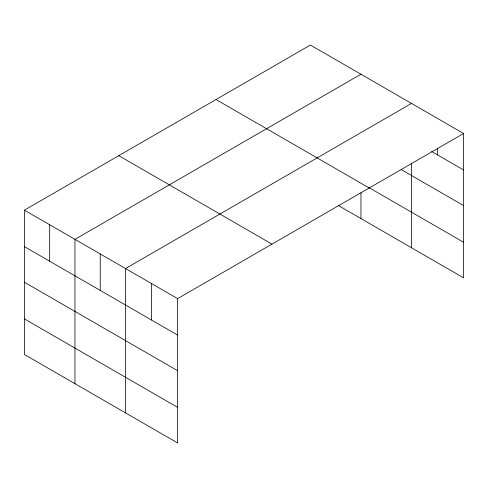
<?xml version="1.0" encoding="UTF-8"?>
<svg xmlns="http://www.w3.org/2000/svg" width="488" height="488" viewBox="0 0 488 488"><rect width="100%" height="100%" fill="white"/><g stroke="black" fill="none" stroke-linecap="round" stroke-linejoin="round"><path stroke-width="0.73" d="M24.4 210.157L177.608 298.613L177.608 442.958L24.4 354.501L24.4 210.157L310.392 45.042L463.6 133.499L463.6 277.843L338.263 205.478M360.949 74.231L74.957 239.346L74.957 383.696M411.506 103.419L125.52 268.534L125.52 412.885M177.608 298.613L463.6 133.499M431.697 151.548L463.6 169.97M401.136 169.507L463.6 205.57M368.727 187.471L463.6 242.243M216.013 99.528L369.221 187.984M118.779 155.666L271.987 244.122M24.4 246.629L177.608 335.085M24.4 282.229L177.608 370.685M24.4 318.902L177.608 407.358M437.553 148.096L437.553 154.934M411.506 163.376L411.506 247.77M360.949 192.827L360.949 218.581M151.567 283.577L151.567 320.049M100.241 253.943L100.241 290.415M49.678 224.754L49.678 261.226"/></g></svg>
